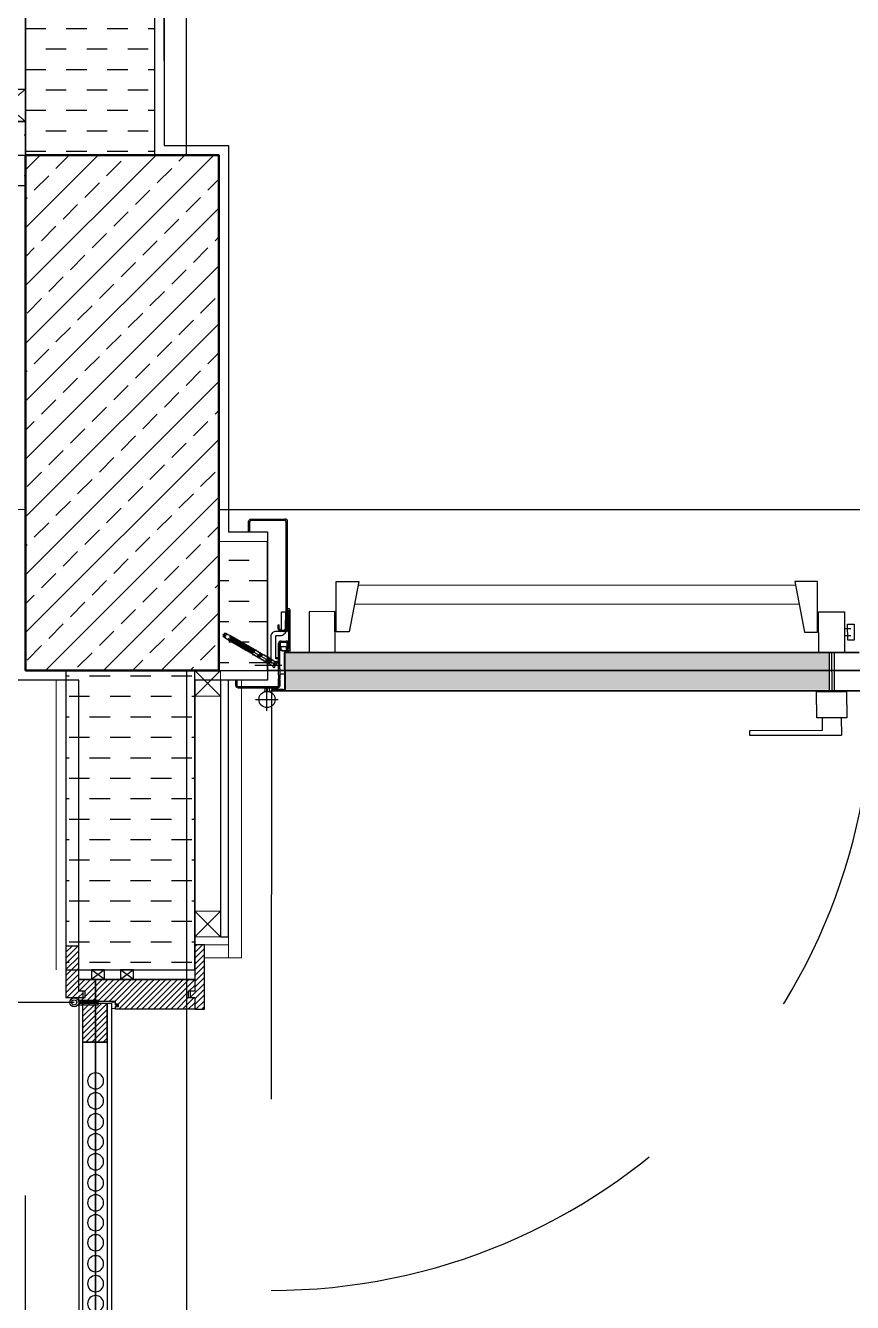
# Model space of a CAD drawing. Extents: x 820 to 5791, y 1495 to 5010.
# Drawn here: x 2729.6 to 2857.9, y 2808.4 to 3006.7 of the extents above; entities that cross this region are included whole.
import ezdxf

# ---------------------------------------------------------------- set-up
doc = ezdxf.new("R2010")
doc.units = 0
doc.header["$LTSCALE"] = 20
for name, pattern in [('4118-HT-02-300$0$HIDDEN2', [4.7625, 3.175, -1.5875]), ('CACHE', [0.375, 0.25, -0.125]), ('DASHED', [0.75, 0.5, -0.25]), ('HIDDEN', [0.375, 0.25, -0.125]), ('HIDDENX2', [0.75, 0.5, -0.25])]:
    doc.linetypes.add(name, pattern=pattern)
doc.layers.get('0').update_dxf_attribs({"linetype": 'CONTINUOUS', "lineweight": 15})
for name, color, linetype in [('0-HSL-HTC-DOOR', 251, 'CONTINUOUS'), ('0-LNS-PRL-DOOR', 12, 'HIDDENX2'), ('0_YKA_Hidden_Construction', 251, 'HIDDEN'), ('2_V_Wall', 43, 'CONTINUOUS'), ('2_V_Wall_Gasblock', 133, 'CONTINUOUS'), ('2_V_Wall_Gypsumboard_Fire', 232, 'CONTINUOUS'), ('3-OPN-XDR', 3, 'CONTINUOUS'), ('3-OPN-XDR-HARDWARE', 60, 'CONTINUOUS'), ('3_V_Insulation_Sound', 41, 'BATTING'), ('4_V0_Door', 21, 'CONTINUOUS'), ('6_V_Sanitary', 191, 'CONTINUOUS'), ('6_YKA_Furniture_Stainless', 95, 'CONTINUOUS'), ('Kiriş', 7, 'CONTINUOUS'), ('TARAMA', 8, 'CONTINUOUS')]:
    doc.layers.add(name, color=color, linetype=linetype)
for name, color, linetype, lineweight in [('0_YKA_Dim_int', 183, 'CONTINUOUS', 9), ('3_V_Profile_Metal', 141, 'CONTINUOUS', 15), ('_00_TT_PLASTER INTERIOR', 60, 'CONTINUOUS', 0), ('_00_TT_SHAFT SPACE', 20, 'CONTINUOUS', 0), ('_00_TT_WALL LOBBY CERAMIC TILE BIG SIZE', 40, 'CONTINUOUS', 0), ('KOLON', 7, 'CONTINUOUS', 50)]:
    doc.layers.add(name, color=color, linetype=linetype, lineweight=lineweight)
doc.layers.add('_00_TT_AREA', color=140, linetype='CONTINUOUS', plot=False)
doc.linetypes.add('BATTING', pattern='A,0.00254,-2.54,[134,ltypeshp.shx,S=2.54,R=0,X=-2.54,Y=0],-5.08,[134,ltypeshp.shx,S=2.54,R=180,X=2.54,Y=0],-2.54', length=10.16254)
pattern_1 = [(135, (-1904.3131, 3446.79513), (-0.449012806, -0.449012806), [])]
pattern_2 = [(135, (-1904.3135, 3433.39654), (-0.449012806, -0.449012806), [])]

# ---------------------------------------------------------------- blocks, each defined once
blk = doc.blocks.new('yangü')
at = {"layer": '4_V0_Door'}
h = blk.add_hatch(dxfattribs=at)
h.set_pattern_fill('HEX', color=256, scale=0.2, angle=180.1684)
h.set_pattern_definition([(180.16837036, (782818.4942, 85172.8891), (0.00323204, -1.0998475142), [0.635, -1.27]), (300.16837036, (782818.4942, 85172.8891), (0.9508798676, 0.5527227859), [0.635, -1.27]), (240.16837036, (782817.8592, 85172.8873), (0.9541119076, -0.5471247283), [0.635, -1.27])])
h.paths.add_polyline_path([(39328.39, 97175.98), (39243.96, 97175.99), (39243.95, 97170.19), (39328.4, 97170.18)])
h = blk.add_hatch(color=256, dxfattribs=at)
h.paths.add_polyline_path([(39328.1, 97168.89), (39327.95, 97168.92), (39327.95, 97168.82), (39328.1, 97168.79), (39328.1, 97168.72, 0.414214), (39328.2, 97168.62), (39329, 97168.63, 0.414214), (39329.1, 97168.73), (39329.1, 97168.79), (39329.25, 97168.82), (39329.25, 97168.92), (39329.1, 97168.89), (39329.1, 97169.28), (39329.25, 97169.31), (39329.25, 97169.41), (39329.1, 97169.38), (39329.1, 97169.75), (39329.25, 97169.79), (39329.25, 97169.89), (39329.1, 97169.86), (39329.1, 97169.88, 0.214438), (39327.6, 97169.95, 0.903143), (39327.61, 97169.89, -0.3182), (39328.1, 97169.66), (39328.1, 97169.38), (39327.95, 97169.41), (39327.95, 97169.31), (39328.1, 97169.27)])
h.paths.add_polyline_path([(39328.95, 97169.3), (39328.25, 97169.3, -0.414214), (39328.2, 97169.35), (39328.2, 97169.68, 0.110986), (39328.04, 97169.88, -0.669875), (39328.07, 97169.97, -0.138351), (39329, 97169.81), (39329, 97169.35, -0.414214)], flags=16)
h.paths.add_polyline_path([(39329, 97169.15), (39329, 97168.78, -0.414214), (39328.95, 97168.73), (39328.25, 97168.72, -0.414214), (39328.2, 97168.77), (39328.2, 97169.15, -0.414214), (39328.25, 97169.2), (39328.95, 97169.2, -0.414214)], flags=16)
at = {"layer": '0_YKA_Hidden_Construction', "linetype": '4118-HT-02-300$0$HIDDEN2', "elevation": 0}
blk.add_lwpolyline([(39330.49, 97176.05), (39330.57, 97269.26)], dxfattribs=at)
at = {"layer": '0_YKA_Hidden_Construction', "linetype": '4118-HT-02-300$0$HIDDEN2'}
blk.add_arc((39330.51, 97176, 0), 93.26, 89.9675, 179.8744, dxfattribs=at)
at = {"layer": '4_V0_Door'}
for p, q in [((39330.41, 97176.09, 0), (39237.23, 97176.1, 0)), ((39330.39, 97176.19, 0), (39237.25, 97176.2, 0)), ((39330.39, 97176.14, 0), (39237.25, 97176.15, 0)), ((39245.88, 97176.25, 0), (39241.23, 97176.25, 0)), ((39243.16, 97170.21, 0), (39243.15, 97176.25, 0)), ((39243.56, 97170.21, 0), (39243.55, 97176.25, 0)), ((39243.96, 97170.21, 0), (39243.95, 97176.25, 0)), ((39328.3, 97175.12, 0), (39328.4, 97175.12, 0)), ((39328.39, 97175.88, 0), (39328.39, 97175.98, 0)), ((39328.4, 97170.28, 0), (39328.39, 97175.88, 0)), ((39328.44, 97176, 0), (39328.45, 97170.28, 0)), ((39330.41, 97176.06, 0), (39328.49, 97176.05, 0)), ((39328.49, 97176, 0), (39330.41, 97176.01, 0)), ((39328.5, 97170.28, 0), (39328.49, 97176, 0)), ((39328.69, 97175.91, 0), (39328.69, 97176.01, 0)), ((39328.69, 97175.96, 0), (39330.39, 97175.96, 0)), ((39330.39, 97175.91, 0), (39328.69, 97175.91, 0)), ((39329.2, 97174.45, 0), (39329.19, 97175.39, 0)), ((39329.49, 97175.69, 0), (39333.89, 97175.7, 0)), ((39330.41, 97176.01, 0), (39330.41, 97176.09, 0)), ((39330.44, 97176.01, 0), (39330.44, 97176.09, 0)), ((39330.49, 97176.01, 0), (39330.49, 97176.09, 0)), ((39328.3, 97174.02, 0), (39328.4, 97174.02, 0)), ((39329.2, 97173.53, 0), (39328.5, 97173.53, 0)), ((39329.2, 97172.75, 0), (39329.2, 97174.31, 0)), ((39329.4, 97173.7, 0), (39329.4, 97174.31, 0)), ((39335.85, 97174.5, 0), (39336.05, 97174.5, 0)), ((39328.3, 97172.92, 0), (39328.4, 97172.92, 0)), ((39328.3, 97171.82, 0), (39328.4, 97171.82, 0)), ((39333.1, 97172.2, 0), (39328.9, 97172.19, 0)), ((39329.5, 97171.58, 0), (39330.12, 97172.66, 0)), ((39329.5, 97171.58, 0), (39329.88, 97171.64, 0)), ((39329.52, 97171.03, 0), (39329.72, 97171.03, 0)), ((39329.81, 97172.12, 0), (39333.16, 97170.19, 0)), ((39329.88, 97171.64, 0), (39330.26, 97172.29, 0)), ((39330.4, 97171.34, 0), (39329.88, 97171.64, 0)), ((39330.12, 97172.66, 0), (39330.26, 97172.29, 0)), ((39330.26, 97172.29, 0), (39330.94, 97171.9, 0)), ((39331.01, 97171.96, 0), (39330.37, 97171.25, 0)), ((39330.4, 97171.34, 0), (39330.37, 97171.25, 0)), ((39330.48, 97171.29, 0), (39330.37, 97171.25, 0)), ((39330.9, 97171.92, 0), (39330.4, 97171.34, 0)), ((39330.48, 97171.29, 0), (39330.47, 97171.29, 0)), ((39330.99, 97171.87, 0), (39330.48, 97171.29, 0)), ((39330.48, 97171.29, 0), (39330.62, 97171.21, 0)), ((39331.13, 97171.73, 0), (39330.59, 97171.12, 0)), ((39330.62, 97171.21, 0), (39330.59, 97171.12, 0)), ((39330.71, 97171.16, 0), (39330.59, 97171.12, 0)), ((39330.62, 97171.21, 0), (39331.12, 97171.79, 0)), ((39331.01, 97171.5, 0), (39330.71, 97171.16, 0)), ((39330.71, 97171.16, 0), (39330.79, 97171.12, 0)), ((39330.79, 97171.12, 0), (39330.84, 97171.09, 0)), ((39331.46, 97171.71, 0), (39330.81, 97170.99, 0)), ((39330.84, 97171.09, 0), (39330.81, 97170.99, 0)), ((39330.93, 97171.04, 0), (39330.81, 97170.99, 0)), ((39330.84, 97171.09, 0), (39331.34, 97171.66, 0)), ((39331.33, 97171.8, 0), (39330.85, 97170.96, 0)), ((39330.85, 97170.96, 0), (39330.99, 97171.01, 0)), ((39331.01, 97171.96, 0), (39330.9, 97171.92, 0)), ((39331.43, 97171.62, 0), (39330.93, 97171.04, 0)), ((39330.93, 97171.04, 0), (39331.06, 97170.96, 0)), ((39331.01, 97171.96, 0), (39330.99, 97171.87, 0)), ((39330.99, 97171.87, 0), (39331.12, 97171.79, 0)), ((39332.91, 97169.9, 0), (39330.99, 97171.01, 0)), ((39331.21, 97171.74, 0), (39331.01, 97171.5, 0)), ((39331.16, 97171.76, 0), (39331.1, 97171.71, 0)), ((39331.19, 97171.82, 0), (39331.12, 97171.79, 0)), ((39331.24, 97171.84, 0), (39331.16, 97171.76, 0)), ((39331.24, 97171.84, 0), (39331.19, 97171.82, 0)), ((39331.24, 97171.84, 0), (39331.21, 97171.74, 0)), ((39331.21, 97171.74, 0), (39331.34, 97171.66, 0)), ((39331.33, 97171.8, 0), (39331.36, 97171.65, 0)), ((39331.46, 97171.71, 0), (39331.34, 97171.66, 0)), ((39333.28, 97170.55, 0), (39331.36, 97171.65, 0)), ((39331.46, 97171.71, 0), (39331.43, 97171.62, 0)), ((39331.43, 97171.62, 0), (39331.57, 97171.54, 0)), ((39331.65, 97171.49, 0), (39331.63, 97171.47, 0)), ((39331.66, 97171.52, 0), (39331.65, 97171.49, 0)), ((39331.65, 97171.49, 0), (39331.79, 97171.41, 0)), ((39331.79, 97170.55, 0), (39332.38, 97171.06, 0)), ((39331.87, 97171.36, 0), (39332.01, 97171.28, 0)), ((39331.88, 97170.49, 0), (39332.47, 97171.01, 0)), ((39331.95, 97170.45, 0), (39332.54, 97170.97, 0)), ((39332.1, 97171.23, 0), (39332.23, 97171.15, 0)), ((39332.1, 97171.23, 0), (39332.23, 97171.15, 0)), ((39332.1, 97171.23, 0), (39332.23, 97171.15, 0)), ((39332.32, 97171.1, 0), (39332.45, 97171.03, 0)), ((39332.32, 97171.1, 0), (39332.45, 97171.03, 0)), ((39332.32, 97171.1, 0), (39332.45, 97171.03, 0)), ((39332.54, 97170.98, 0), (39332.67, 97170.9, 0)), ((39332.54, 97170.98, 0), (39332.67, 97170.9, 0)), ((39332.54, 97170.98, 0), (39332.67, 97170.9, 0)), ((39332.54, 97170.98, 0), (39332.67, 97170.9, 0)), ((39239.26, 97170.3, 0), (39328.4, 97170.28, 0)), ((39328.4, 97170.23, 0), (39239.26, 97170.25, 0)), ((39239.27, 97170.2, 0), (39328.39, 97170.18, 0)), ((39327.6, 97169.72, 0), (39327.61, 97163.62, 0)), ((39327.8, 97168.82, 0), (39327.8, 97169.72, 0)), ((39328, 97168.82, 0), (39328, 97169.72, 0)), ((39328.31, 97170.72, 0), (39328.4, 97170.72, 0)), ((39328.39, 97170.18, 0), (39328.4, 97170.18, 0)), ((39329.2, 97170.33, 0), (39329.2, 97168.89, 0)), ((39331.15, 97170.91, 0), (39331.27, 97170.84, 0)), ((39331.27, 97170.84, 0), (39331.28, 97170.83, 0)), ((39331.37, 97170.78, 0), (39331.51, 97170.7, 0)), ((39331.59, 97170.65, 0), (39331.58, 97170.65, 0)), ((39331.59, 97170.65, 0), (39331.73, 97170.58, 0)), ((39331.73, 97170.58, 0), (39331.59, 97170.65, 0)), ((39331.59, 97170.65, 0), (39331.73, 97170.58, 0)), ((39331.59, 97170.65, 0), (39331.71, 97170.58, 0)), ((39331.71, 97170.58, 0), (39331.73, 97170.58, 0)), ((39331.82, 97170.53, 0), (39331.95, 97170.45, 0)), ((39332.04, 97170.4, 0), (39332.63, 97170.91, 0)), ((39332.17, 97170.32, 0), (39332.04, 97170.4, 0)), ((39332.04, 97170.4, 0), (39332.17, 97170.32, 0)), ((39332.04, 97170.4, 0), (39332.17, 97170.32, 0)), ((39332.11, 97170.36, 0), (39332.7, 97170.88, 0)), ((39332.21, 97170.31, 0), (39332.79, 97170.82, 0)), ((39332.26, 97170.27, 0), (39332.24, 97170.26, 0)), ((39332.39, 97170.19, 0), (39332.26, 97170.27, 0)), ((39332.26, 97170.27, 0), (39332.39, 97170.19, 0)), ((39332.26, 97170.27, 0), (39332.39, 97170.19, 0)), ((39332.26, 97170.27, 0), (39332.39, 97170.19, 0)), ((39332.26, 97170.27, 0), (39332.39, 97170.19, 0)), ((39332.62, 97170.06, 0), (39332.48, 97170.14, 0)), ((39332.48, 97170.14, 0), (39332.62, 97170.06, 0)), ((39332.48, 97170.14, 0), (39332.56, 97170.1, 0)), ((39332.48, 97170.14, 0), (39332.62, 97170.06, 0)), ((39332.62, 97170.06, 0), (39332.48, 97170.14, 0)), ((39332.56, 97170.1, 0), (39332.62, 97170.06, 0)), ((39332.84, 97169.94, 0), (39332.7, 97170.01, 0)), ((39332.7, 97170.01, 0), (39332.84, 97169.94, 0)), ((39332.7, 97170.01, 0), (39332.84, 97169.94, 0)), ((39332.7, 97170.01, 0), (39332.84, 97169.94, 0)), ((39332.84, 97169.94, 0), (39332.7, 97170.01, 0)), ((39332.7, 97170.01, 0), (39332.84, 97169.94, 0)), ((39332.76, 97170.85, 0), (39332.9, 97170.77, 0)), ((39332.76, 97170.85, 0), (39332.9, 97170.77, 0)), ((39332.76, 97170.85, 0), (39332.9, 97170.77, 0)), ((39332.76, 97170.85, 0), (39332.9, 97170.77, 0)), ((39332.76, 97170.85, 0), (39332.9, 97170.77, 0)), ((39332.86, 97169.82, 0), (39332.91, 97169.9, 0)), ((39333, 97169.82, 0), (39332.86, 97169.82, 0)), ((39333.06, 97169.81, 0), (39332.92, 97169.89, 0)), ((39332.92, 97169.89, 0), (39333.06, 97169.81, 0)), ((39332.92, 97169.89, 0), (39333.05, 97169.82, 0)), ((39332.92, 97169.89, 0), (39333.06, 97169.81, 0)), ((39333.06, 97169.81, 0), (39332.92, 97169.89, 0)), ((39332.92, 97169.89, 0), (39333.01, 97169.84, 0)), ((39332.98, 97170.72, 0), (39333.12, 97170.64, 0)), ((39332.98, 97170.72, 0), (39333.12, 97170.64, 0)), ((39332.98, 97170.72, 0), (39333.12, 97170.64, 0)), ((39332.98, 97170.72, 0), (39333.12, 97170.64, 0)), ((39332.98, 97170.72, 0), (39333.12, 97170.64, 0)), ((39333.01, 97169.84, 0), (39333.06, 97169.81, 0)), ((39333.1, 97169.88, 0), (39333.15, 97169.97, 0)), ((39333.11, 97169.75, 0), (39336.89, 97167.57, 0)), ((39333.19, 97169.74, 0), (39333.15, 97169.76, 0)), ((39333.15, 97169.76, 0), (39333.28, 97169.68, 0)), ((39333.15, 97169.76, 0), (39333.28, 97169.68, 0)), ((39333.15, 97169.76, 0), (39333.28, 97169.68, 0)), ((39333.28, 97169.68, 0), (39333.15, 97169.76, 0)), ((39333.15, 97169.76, 0), (39333.28, 97169.68, 0)), ((39333.2, 97170.59, 0), (39333.34, 97170.52, 0)), ((39333.2, 97170.59, 0), (39333.34, 97170.52, 0)), ((39333.2, 97170.59, 0), (39333.34, 97170.52, 0)), ((39333.2, 97170.59, 0), (39333.34, 97170.52, 0)), ((39333.2, 97170.59, 0), (39333.34, 97170.52, 0)), ((39333.2, 97170.59, 0), (39333.34, 97170.52, 0)), ((39333.32, 97170.63, 0), (39333.28, 97170.55, 0)), ((39333.4, 97170.51, 0), (39333.32, 97170.63, 0)), ((39333.39, 97170.38, 0), (39333.34, 97170.29, 0)), ((39333.37, 97169.63, 0), (39333.5, 97169.55, 0)), ((39333.37, 97169.63, 0), (39333.5, 97169.55, 0)), ((39333.37, 97169.63, 0), (39333.5, 97169.55, 0)), ((39333.5, 97169.55, 0), (39333.37, 97169.63, 0)), ((39333.37, 97169.63, 0), (39333.49, 97169.56, 0)), ((39333.43, 97170.47, 0), (39333.56, 97170.39, 0)), ((39333.43, 97170.47, 0), (39333.56, 97170.39, 0)), ((39333.43, 97170.47, 0), (39333.56, 97170.39, 0)), ((39333.43, 97170.47, 0), (39333.56, 97170.39, 0)), ((39333.43, 97170.47, 0), (39333.56, 97170.39, 0)), ((39333.43, 97170.47, 0), (39333.56, 97170.39, 0)), ((39333.49, 97170.44, 0), (39337.28, 97168.26, 0)), ((39333.49, 97169.56, 0), (39333.5, 97169.55, 0)), ((39333.59, 97169.5, 0), (39333.73, 97169.43, 0)), ((39333.59, 97169.5, 0), (39333.73, 97169.43, 0)), ((39333.59, 97169.5, 0), (39333.73, 97169.43, 0)), ((39333.63, 97169.48, 0), (39333.59, 97169.5, 0)), ((39333.59, 97169.5, 0), (39333.73, 97169.43, 0)), ((39333.65, 97170.34, 0), (39333.78, 97170.26, 0)), ((39333.65, 97170.34, 0), (39333.78, 97170.26, 0)), ((39333.65, 97170.34, 0), (39333.78, 97170.26, 0)), ((39333.65, 97170.34, 0), (39333.78, 97170.26, 0)), ((39333.65, 97170.34, 0), (39333.78, 97170.26, 0)), ((39333.81, 97169.38, 0), (39333.95, 97169.3, 0)), ((39333.95, 97169.3, 0), (39333.81, 97169.38, 0)), ((39333.81, 97169.38, 0), (39333.95, 97169.3, 0)), ((39333.81, 97169.38, 0), (39333.95, 97169.3, 0)), ((39333.87, 97170.21, 0), (39334.01, 97170.13, 0)), ((39333.87, 97170.21, 0), (39334.01, 97170.13, 0)), ((39333.87, 97170.21, 0), (39334.01, 97170.13, 0)), ((39333.87, 97170.21, 0), (39334.01, 97170.13, 0)), ((39333.87, 97170.21, 0), (39334.01, 97170.13, 0)), ((39334.03, 97169.25, 0), (39334.17, 97169.17, 0)), ((39334.03, 97169.25, 0), (39334.17, 97169.17, 0)), ((39334.09, 97170.08, 0), (39334.23, 97170, 0)), ((39334.09, 97170.08, 0), (39334.23, 97170, 0)), ((39334.09, 97170.08, 0), (39334.23, 97170, 0)), ((39334.09, 97170.08, 0), (39334.23, 97170, 0)), ((39334.26, 97169.12, 0), (39336.26, 97167.97, 0)), ((39335.93, 97168.16, 0), (39334.26, 97169.12, 0)), ((39334.31, 97169.96, 0), (39334.45, 97169.88, 0)), ((39334.31, 97169.96, 0), (39334.45, 97169.88, 0)), ((39334.31, 97169.96, 0), (39334.45, 97169.88, 0)), ((39334.5, 97169.33, 0), (39334.61, 97169.32, 0)), ((39334.54, 97169.83, 0), (39336.63, 97168.62, 0)), ((39334.54, 97169.83, 0), (39334.67, 97169.75, 0)), ((39334.55, 97169.4, 0), (39334.62, 97169.39, 0)), ((39241.56, 97167.56, 0), (39240.56, 97167.56, 0)), ((39241.56, 97166.56, 0), (39241.56, 97167.56, 0)), ((39327.8, 97168.82, 0), (39327.81, 97163.62, 0)), ((39329, 97168.63, 0), (39328.2, 97168.62, 0)), ((39329, 97168.43, 0), (39328.2, 97168.42, 0)), ((39328.29, 97168.63, 0), (39328.92, 97168.63, 0)), ((39335.65, 97168.68, 0), (39335.75, 97168.68, 0)), ((39335.69, 97168.76, 0), (39335.77, 97168.75, 0)), ((39336.38, 97168.76, 0), (39336.01, 97168.11, 0)), ((39336.57, 97168.22, 0), (39336.26, 97167.97, 0)), ((39336.63, 97168.62, 0), (39336.57, 97168.22, 0)), ((39336.79, 97168.04, 0), (39336.9, 97168.03, 0)), ((39336.84, 97168.12, 0), (39336.91, 97168.1, 0)), ((39336.89, 97167.57, 0), (39337.14, 97167.51, 0)), ((39337.14, 97167.51, 0), (39337.58, 97167.26, 0)), ((39337.28, 97168.26, 0), (39337.47, 97168.07, 0)), ((39337.47, 97168.07, 0), (39337.9, 97167.82, 0)), ((39337.55, 97167.59, 0), (39337.51, 97167.51, 0)), ((39337.75, 97167.37, 0), (39337.51, 97167.51, 0)), ((39337.55, 97167.59, 0), (39337.84, 97167.42, 0)), ((39337.58, 97167.26, 0), (39337.75, 97167.23, 0)), ((39337.65, 97167.76, 0), (39337.6, 97167.68, 0)), ((39337.6, 97167.68, 0), (39337.9, 97167.51, 0)), ((39337.9, 97167.62, 0), (39337.65, 97167.76, 0)), ((39337.75, 97167.37, 0), (39337.81, 97167.32, 0)), ((39337.75, 97167.23, 0), (39337.81, 97167.32, 0)), ((39337.84, 97167.42, 0), (39337.9, 97167.51, 0)), ((39338.04, 97167.36, 0), (39337.84, 97167.42, 0)), ((39338.02, 97167.69, 0), (39337.9, 97167.82, 0)), ((39337.9, 97167.62, 0), (39337.96, 97167.59, 0)), ((39337.9, 97167.51, 0), (39338.04, 97167.36, 0)), ((39338.02, 97167.69, 0), (39337.96, 97167.59, 0)), ((39240.56, 97166.56, 0), (39241.56, 97166.56, 0)), ((39328.24, 97166.94, 0), (39328.04, 97166.94, 0)), ((39328.24, 97165.74, 0), (39328.24, 97166.94, 0)), ((39328.24, 97149.85, 0), (39328.24, 97165.74, 0)), ((39328.39, 97165.24, 0), (39328.24, 97165.24, 0)), ((39328.64, 97166.94, 0), (39329.04, 97166.94, 0)), ((39329.29, 97166.54, 0), (39329.29, 97165.94, 0)), ((39329.44, 97165.94, 0), (39329.29, 97165.94, 0)), ((39329.44, 97166.54, 0), (39329.44, 97165.94, 0)), ((39327.81, 97164.42, 0), (39328.01, 97164.42, 0)), ((39328.01, 97164.42, 0), (39328.01, 97163.62, 0)), ((39328.94, 97163.89, 0), (39328.24, 97163.89, 0)), ((39333.84, 97151.5, 0), (39333.84, 97149.89, 0)), ((39333.84, 97151.5, 0), (39334.04, 97151.5, 0)), ((39333.64, 97149.69, 0), (39328.44, 97149.65, 0))]:
    blk.add_line(p, q, dxfattribs=at)
at = {"layer": '4_V0_Door', "elevation": 0}
for points in [[(39336.05, 97174.5), (39336.05, 97175.3, 0.414214), (39335.65, 97175.7), (39329.49, 97175.69, 0.414214), (39329.19, 97175.39), (39329.2, 97174.31)], [(39335.85, 97174.5), (39335.85, 97175.3, 0.414214), (39335.65, 97175.5), (39329.49, 97175.49, 0.414214), (39329.39, 97175.39), (39329.4, 97174.31)], [(39329.4, 97171.19), (39329.83, 97171.19), (39329.83, 97167.69, -0.414214), (39329.73, 97167.59), (39329.13, 97167.59, 0.414214), (39328.24, 97166.69), (39328.24, 97163.89)], [(39329.4, 97171.89), (39330.53, 97171.89), (39330.53, 97167.69, -0.414214), (39329.74, 97166.89), (39329.22, 97166.89)], [(39334.04, 97151.5), (39334.04, 97149.89, -0.414214), (39333.64, 97149.49), (39328.44, 97149.45, -0.414214), (39328.04, 97149.85), (39328.04, 97166.94)], [(39328.39, 97165.24), (39328.39, 97166.54, -0.414214), (39328.64, 97166.79), (39329.04, 97166.79)], [(39328.96, 97166.79, 0.124941), (39328.94, 97166.69), (39328.94, 97163.89)]]:
    blk.add_lwpolyline(points, format="xyb", dxfattribs=at)
for points in [[(39329.4, 97173.7), (39329.4, 97168.83)], [(39331.1, 97153.02), (39331.11, 97173.01)], [(39329.2, 97172.75), (39329.2, 97168.81)], [(39240.07, 97165.81), (39240.06, 97168.31), (39241.06, 97168.31), (39241.07, 97165.81), (39240.07, 97165.81)]]:
    blk.add_lwpolyline(points, dxfattribs=at)
for points in [[(39327.95, 97169.41), (39328.1, 97169.38), (39328.1, 97169.66, 0.3182), (39327.61, 97169.89, -0.903143), (39327.6, 97169.95, -0.214438), (39329.1, 97169.88), (39329.1, 97169.86), (39329.25, 97169.89), (39329.25, 97169.79), (39329.1, 97169.75), (39329.1, 97169.38), (39329.25, 97169.41), (39329.25, 97169.31), (39329.1, 97169.28), (39329.1, 97168.89), (39329.25, 97168.92), (39329.25, 97168.82), (39329.1, 97168.79), (39329.1, 97168.73, -0.414214), (39329, 97168.63), (39328.2, 97168.62, -0.414214), (39328.1, 97168.72), (39328.1, 97168.79), (39327.95, 97168.82), (39327.95, 97168.92), (39328.1, 97168.89), (39328.1, 97169.27), (39327.95, 97169.31)], [(39328.07, 97169.97, -0.138351), (39329, 97169.81), (39329, 97169.35, -0.414214), (39328.95, 97169.3), (39328.25, 97169.3, -0.414214), (39328.2, 97169.35), (39328.2, 97169.68, 0.110986), (39328.04, 97169.88, -0.669875)]]:
    blk.add_lwpolyline(points, format="xyb", close=True, dxfattribs=at)
at = {"layer": '4_V0_Door'}
blk.add_circle((39333.28, 97170.09, 0), 0.0973, dxfattribs=at)
for centre, radius, start, end in [((39328.49, 97175.98, 0), 0.1, 90.0775, 180.0775), ((39328.49, 97176, 0), 0.05, 90.0775, 180.0775), ((39329.49, 97175.39, 0), 0.3, 90.0775, 180.0775), ((39329.49, 97175.39, 0), 0.3, 90.0775, 180.0775), ((39330.39, 97176.09, 0), 0.1, 0.0775, 90.0775), ((39330.39, 97176.09, 0), 0.05, 0.0775, 90.0775), ((39330.39, 97176.01, 0), 0.1, 270.0775, 0.0775), ((39330.39, 97176.01, 0), 0.05, 270.0775, 0.0775), ((39327.8, 97169.72, 0), 0.2, 90.0775, 180.0775), ((39327.8, 97169.72, 0), 0.2, 0.0775, 90.0775), ((39328.4, 97170.28, 0), 0.1, 270.0775, 0.0775), ((39328.4, 97170.28, 0), 0.05, 270.0775, 0.0775), ((39333.03, 97169.75, 0), 0.0745, 357.9132, 118.4725), ((39333.14, 97169.5, 0), 0.38, 30.6387, 95.9597), ((39333.19, 97169.59, 0), 0.38, 30.6387, 95.9597), ((39333.68, 97170.45, 0), 0.38, 204.1952, 269.5163), ((39333.44, 97170.04, 0), 0.0921, 209.8349, 314.0897), ((39333.73, 97170.54, 0), 0.38, 204.1952, 269.5163), ((39333.47, 97170.51, 0), 0.0745, 181.6824, 288.8658), ((39333.42, 97170, 0), 0.0921, 346.0652, 90.32), ((39333.53, 97169.7, 0), 0.0656, 182.4539, 296.3285), ((39333.58, 97169.79, 0), 0.0656, 182.4539, 296.3285), ((39333.56, 97169.26, 0), 0.38, 30.6387, 89.9178), ((39333.66, 97169.87, 0), 0.0525, 27.0066, 273.1483), ((39333.61, 97169.35, 0), 0.38, 30.6387, 89.9178), ((39333.66, 97169.43, 0), 0.38, 30.6387, 89.9178), ((39333.71, 97170.01, 0), 0.0656, 3.8264, 117.701), ((39333.7, 97169.51, 0), 0.38, 30.6387, 89.9178), ((39333.76, 97170.1, 0), 0.0656, 3.8264, 117.701), ((39334.1, 97170.21, 0), 0.38, 210.2371, 269.5163), ((39334.16, 97170.3, 0), 0.38, 210.2371, 269.5163), ((39333.95, 97169.45, 0), 0.0656, 182.4539, 296.3285), ((39334, 97169.54, 0), 0.0656, 182.4539, 296.3285), ((39333.98, 97169.01, 0), 0.38, 30.6387, 89.9178), ((39334.05, 97169.63, 0), 0.0656, 182.4539, 296.3285), ((39334.1, 97169.71, 0), 0.0656, 182.4539, 296.3285), ((39334.03, 97169.1, 0), 0.38, 30.6387, 89.9178), ((39334.08, 97169.19, 0), 0.38, 30.6387, 89.9178), ((39334.13, 97169.77, 0), 0.0656, 3.8264, 117.701), ((39334.13, 97169.27, 0), 0.38, 30.6387, 89.9178), ((39334.18, 97169.86, 0), 0.0656, 3.8264, 117.701), ((39334.53, 97169.96, 0), 0.38, 210.2371, 269.5163), ((39334.58, 97170.05, 0), 0.38, 210.2371, 269.5163), ((39334.37, 97169.21, 0), 0.0656, 182.4539, 296.3285), ((39334.42, 97169.3, 0), 0.0656, 182.4539, 296.3285), ((39334.4, 97168.77, 0), 0.38, 30.6387, 89.9178), ((39334.47, 97169.39, 0), 0.0656, 182.4539, 296.3285), ((39334.52, 97169.46, 0), 0.0656, 182.4539, 296.3285), ((39334.45, 97168.86, 0), 0.38, 30.6387, 89.9178), ((39334.55, 97169.52, 0), 0.0656, 3.8264, 117.701), ((39334.6, 97169.61, 0), 0.0656, 3.8264, 117.701), ((39334.63, 97169.35, 0), 0.0394, 231.5898, 104.9866), ((39334.95, 97169.72, 0), 0.38, 210.2371, 269.5163), ((39335, 97169.81, 0), 0.38, 210.2371, 269.5163), ((39334.79, 97168.97, 0), 0.0656, 182.4539, 296.3285), ((39334.8, 97169.22, 0), 0.0525, 27.0066, 273.1483), ((39334.85, 97169.06, 0), 0.0656, 182.4539, 296.3285), ((39334.8, 97168.79, 0), 0.38, 30.6387, 89.9178), ((39334.85, 97168.86, 0), 0.38, 30.6387, 89.9178), ((39334.87, 97168.62, 0), 0.38, 30.6387, 89.9178), ((39334.97, 97169.28, 0), 0.0656, 3.8264, 117.701), ((39335.03, 97169.37, 0), 0.0656, 3.8264, 117.701), ((39335.36, 97169.48, 0), 0.38, 210.2371, 269.5163), ((39335.42, 97169.57, 0), 0.38, 210.2371, 269.5163), ((39335.2, 97168.99, 0), 0.0656, 182.4539, 296.3285), ((39335.24, 97169.06, 0), 0.0656, 182.4539, 296.3285), ((39335.27, 97168.62, 0), 0.38, 30.6387, 89.9178), ((39335.39, 97169.04, 0), 0.0656, 3.8264, 117.701), ((39335.44, 97169.13, 0), 0.0656, 3.8264, 117.701), ((39335.78, 97169.24, 0), 0.38, 210.2371, 269.5163), ((39335.84, 97169.33, 0), 0.38, 210.2371, 269.5163), ((39328.2, 97168.82, 0), 0.4, 180.0775, 270.0775), ((39328.2, 97168.82, 0), 0.2, 180.0775, 270.0775), ((39329, 97168.83, 0), 0.2, 270.0775, 0.0775), ((39329, 97168.83, 0), 0.4, 270.0775, 0.0775), ((39334.82, 97168.53, 0), 0.38, 30.6387, 89.9178), ((39335.21, 97168.73, 0), 0.0656, 182.4539, 296.3285), ((39335.26, 97168.82, 0), 0.0656, 182.4539, 296.3285), ((39335.23, 97168.55, 0), 0.38, 30.6387, 89.9178), ((39335.24, 97168.29, 0), 0.38, 30.6387, 89.9178), ((39335.29, 97168.38, 0), 0.38, 30.6387, 89.9178), ((39335.62, 97168.74, 0), 0.0656, 182.4539, 296.3285), ((39335.63, 97168.49, 0), 0.0656, 182.4539, 296.3285), ((39335.66, 97168.82, 0), 0.0656, 182.4539, 296.3285), ((39335.68, 97168.58, 0), 0.0656, 182.4539, 296.3285), ((39335.66, 97168.05, 0), 0.38, 30.6387, 89.9178), ((39335.71, 97168.14, 0), 0.38, 30.6387, 89.9178), ((39335.78, 97168.71, 0), 0.0394, 231.5898, 104.9866), ((39335.81, 97168.8, 0), 0.0656, 3.8264, 117.701), ((39335.86, 97168.89, 0), 0.0656, 3.8264, 117.701), ((39336.21, 97169, 0), 0.38, 210.2371, 269.5163), ((39335.95, 97168.58, 0), 0.0525, 27.0066, 273.1483), ((39336.26, 97169.09, 0), 0.38, 210.2371, 269.5163), ((39335.95, 97168.14, 0), 0.38, 30.6387, 89.9178), ((39335.99, 97168.22, 0), 0.38, 30.6387, 89.9178), ((39336.05, 97168.24, 0), 0.0656, 182.4539, 296.3285), ((39335.96, 97168.57, 0), 0.464, 275.9763, 24.1787), ((39336.1, 97168.33, 0), 0.0656, 182.4539, 296.3285), ((39336.08, 97167.8, 0), 0.38, 30.6387, 89.9178), ((39336.13, 97167.89, 0), 0.38, 30.6387, 89.9178), ((39336.23, 97168.56, 0), 0.0656, 3.8264, 117.701), ((39336.28, 97168.65, 0), 0.0656, 3.8264, 117.701), ((39336.34, 97168.34, 0), 0.0656, 182.4539, 296.3285), ((39336.63, 97168.75, 0), 0.38, 210.2371, 269.5163), ((39336.39, 97168.42, 0), 0.0656, 182.4539, 296.3285), ((39336.68, 97168.84, 0), 0.38, 210.2371, 269.5163), ((39336.37, 97167.9, 0), 0.38, 30.6387, 89.9178), ((39336.47, 97168, 0), 0.0656, 182.4539, 296.3285), ((39336.42, 97167.98, 0), 0.38, 30.6387, 89.9178), ((39336.53, 97168.09, 0), 0.0656, 182.4539, 296.3285), ((39336.5, 97167.56, 0), 0.38, 30.6387, 89.9178), ((39336.55, 97167.65, 0), 0.38, 30.6387, 89.9178), ((39336.65, 97168.32, 0), 0.0656, 3.8264, 117.701), ((39336.71, 97168.4, 0), 0.0656, 3.8264, 117.701), ((39336.76, 97168.1, 0), 0.0656, 182.4539, 296.3285), ((39337.05, 97168.51, 0), 0.38, 210.2371, 269.5163), ((39336.81, 97168.17, 0), 0.0656, 182.4539, 296.3285), ((39337.1, 97168.6, 0), 0.38, 210.2371, 269.5163), ((39336.9, 97167.76, 0), 0.0656, 182.4539, 296.3285), ((39336.95, 97167.85, 0), 0.0656, 182.4539, 296.3285), ((39336.92, 97168.06, 0), 0.0394, 231.5898, 104.9866), ((39336.92, 97167.76, 0), 0.0614, 272.636, 27.5189), ((39337.08, 97168.07, 0), 0.0656, 3.8264, 117.701), ((39337.13, 97168.16, 0), 0.0656, 3.8264, 117.701), ((39337.14, 97168.14, 0), 0.0635, 275.5018, 24.6531), ((39328.64, 97166.54, 0), 0.4, 90.0775, 180.0775), ((39329.04, 97166.54, 0), 0.4, 0.0775, 90.0775), ((39329.04, 97166.54, 0), 0.25, 0.0775, 90.0775), ((39327.81, 97163.62, 0), 0.2, 180.0775, 0.0775), ((39328.44, 97149.85, 0), 0.2, 180.0775, 270.0775), ((39333.64, 97149.89, 0), 0.2, 270.0775, 0.0775)]:
    blk.add_arc(centre, radius, start, end, dxfattribs=at)
at = {"layer": '6_YKA_Furniture_Stainless'}
for p, q in [((39256.32, 97183.07, 0), (39242.04, 97183.05, 0)), ((39242.05, 97180.35, 0), (39242.04, 97183.05, 0)), ((39256.32, 97182.37, 0), (39256.32, 97183.07, 0)), ((39245.04, 97182.35, 0), (39256.32, 97182.37, 0)), ((39245.05, 97180.35, 0), (39245.04, 97182.35, 0)), ((39241.23, 97176.25, 0), (39241.22, 97180.35, 0)), ((39241.22, 97180.35, 0), (39245.87, 97180.35, 0)), ((39245.87, 97180.35, 0), (39245.88, 97176.25, 0)), ((39331.19, 97179.28, 0), (39331.19, 97175.75, 0)), ((39332.96, 97177.52, 0), (39329.43, 97177.51, 0)), ((39330.77, 97176.2, 0), (39330.35, 97176.57, 0)), ((39331.24, 97175.69, 0), (39331.24, 97176.25, 0)), ((39331.54, 97175.69, 0), (39331.54, 97176.16, 0)), ((39245.76, 97167.06, 0), (39245.77, 97159.21, 0)), ((39249.27, 97159.21, 0), (39247.76, 97167.07, 0)), ((39316.94, 97159.17, 0), (39318.43, 97167.02, 0)), ((39320.43, 97167.02, 0), (39320.44, 97159.17, 0)), ((39248.59, 97162.77, 0), (39317.62, 97162.72, 0)), ((39245.77, 97159.21, 0), (39249.27, 97159.21, 0)), ((39317.05, 97159.72, 0), (39249.17, 97159.77, 0)), ((39320.44, 97159.17, 0), (39316.94, 97159.17, 0))]:
    blk.add_line(p, q, dxfattribs=at)
at = {"layer": '6_YKA_Furniture_Stainless', "elevation": 0}
for points in [[(39241.56, 97170.21), (39245.56, 97170.21), (39245.57, 97163.91), (39241.57, 97163.91), (39241.56, 97170.21)], [(39324.63, 97170.18), (39320.63, 97170.17), (39320.64, 97163.87), (39324.64, 97163.88), (39324.63, 97170.18)], [(39247.76, 97167.07), (39245.76, 97167.06)], [(39318.43, 97167.02), (39320.43, 97167.02)]]:
    blk.add_lwpolyline(points, dxfattribs=at)
at = {"layer": '6_YKA_Furniture_Stainless'}
blk.add_circle((39331.19, 97177.51, 0), 1.26, dxfattribs=at)
for centre, radius, start, end in [((39330.57, 97175.97, 0), 0.3, 291.1193, 48.4779), ((39330.57, 97175.97, 0), 0.6, 332.2599, 27.7109), ((39331.74, 97176.16, 0), 0.2, 112.1278, 180.0775)]:
    blk.add_arc(centre, radius, start, end, dxfattribs=at)
blk = doc.blocks.new('926.20.803_p')
at = {"layer": '3-OPN-XDR-HARDWARE'}
for points in [[(-0.35, -0.61), (-0.35, -3.71), (-0.05, -3.71), (-0.05, -0.7)], [(0.35, -0.61), (0.35, -3.71), (0.05, -3.71), (0.05, -0.7)]]:
    blk.add_lwpolyline(points, dxfattribs=at)
for radius in [0.7, 0.4]:
    blk.add_circle((0, 0), radius, dxfattribs=at)
blk = doc.blocks.new('kulp')
at = {"layer": '3-OPN-XDR-HARDWARE'}
for p, q in [((-10.8, 6.2), (-10.8, 7.2)), ((0.75, 1), (-0.75, 1))]:
    blk.add_line(p, q, dxfattribs=at)
for points in [[(-0.5, 5.2), (-0.5, 5.2), (-0.5, 2, -0.414214), (-1.5, 1), (-1.5, 1), (0.5, 1), (0.5, 5.2, 0.414214), (-1.5, 7.2), (-10.8, 7.2)], [(-0.5, 5.2), (-0.5, 5.2), (-0.5, 5.2, 0.414214), (-1.5, 6.2), (-10.8, 6.2)]]:
    blk.add_lwpolyline(points, format="xyb", dxfattribs=at)
blk.add_lwpolyline([(3, 1), (-3, 1), (-3, 0), (3, 0)], close=True, dxfattribs=at)
blk = doc.blocks.new('KAPI-18')
at = {"layer": '0-HSL-HTC-DOOR'}
h = blk.add_hatch(dxfattribs=at)
h.set_pattern_fill('ANSI31', color=256, scale=0.2, angle=90, style=0)
h.set_pattern_definition(pattern_2)
h.paths.add_polyline_path([(-1362.8, 9605.06), (-1362.8, 9604.06), (-1365.5, 9604.06), (-1365.49, 9612.06), (-1363.49, 9612.06), (-1363.5, 9605.06)])
h = blk.add_hatch(dxfattribs=at)
h.set_pattern_fill('ANSI31', color=256, scale=0.2, angle=90, style=0)
h.set_pattern_definition([(135, (-1910.3095, 3433.39654), (-0.449012806, -0.449012806), [])])
h.paths.add_polyline_path([(-1345.49, 9604.06), (-1345.49, 9602.26), (-1343.49, 9602.26), (-1343.49, 9612.26), (-1345.49, 9612.26), (-1345.49, 9605.06), (-1346.19, 9605.06), (-1346.19, 9604.06)])
h = blk.add_hatch(dxfattribs=at)
h.set_pattern_fill('ANSI31', color=256, scale=0.2, angle=90, style=0)
h.set_pattern_definition(pattern_2)
h.paths.add_polyline_path([(-1363.5, 9606.86), (-1345.49, 9606.86), (-1345.49, 9605.06), (-1346.49, 9605.06), (-1346.49, 9604.06), (-1345.49, 9604.06), (-1345.49, 9602.26), (-1357.8, 9602.26), (-1357.8, 9602.66), (-1357.3, 9602.66), (-1357.3, 9603.06), (-1357.8, 9603.06), (-1357.8, 9603.46), (-1363.5, 9603.46), (-1363.5, 9604.06), (-1362.5, 9604.06), (-1362.5, 9605.06), (-1363.5, 9605.06)])
h = blk.add_hatch(dxfattribs=at)
h.set_pattern_fill('ANSI31', color=256, scale=0.2, angle=90, style=0)
h.set_pattern_definition(pattern_2)
h.paths.add_polyline_path([(-1362.9, 9603.16), (-1362.9, 9597.16), (-1359.1, 9597.16), (-1359.1, 9603.16), (-1362.65, 9603.16)])
h = blk.add_hatch(dxfattribs=at)
h.set_pattern_fill('ANSI31', color=256, scale=0.2, angle=90, style=0)
h.set_pattern_definition(pattern_1)
h.paths.add_polyline_path([(-1359.1, 9528.56), (-1362.9, 9528.56), (-1362.9, 9534.56), (-1359.1, 9534.56)])
h = blk.add_hatch(dxfattribs=at)
h.set_pattern_fill('ANSI31', color=256, scale=0.2, angle=90, style=0)
h.set_pattern_definition(pattern_1)
h.paths.add_polyline_path([(-1363.5, 9524.86), (-1345.49, 9524.86), (-1345.49, 9526.66), (-1346.49, 9526.66), (-1346.49, 9527.66), (-1345.49, 9527.66), (-1345.49, 9529.46), (-1357.8, 9529.46), (-1357.8, 9529.06), (-1357.3, 9529.06), (-1357.3, 9528.66), (-1357.8, 9528.66), (-1357.8, 9528.26), (-1363.5, 9528.26), (-1363.5, 9527.66), (-1362.5, 9527.66), (-1362.5, 9526.66), (-1363.5, 9526.66), (-1363.49, 9524.86)])
h = blk.add_hatch(dxfattribs=at)
h.set_pattern_fill('ANSI31', color=256, scale=0.2, angle=90, style=0)
h.set_pattern_definition([(135, (-1910.3095, 3446.79513), (-0.449012806, -0.449012806), [])])
h.paths.add_polyline_path([(-1345.49, 9527.66), (-1345.49, 9529.46), (-1343.99, 9529.46), (-1343.99, 9519.46), (-1345.49, 9519.46), (-1345.49, 9526.66), (-1346.19, 9526.66), (-1346.19, 9527.66)])
h = blk.add_hatch(dxfattribs=at)
h.set_pattern_fill('ANSI31', color=256, scale=0.2, angle=90, style=0)
h.set_pattern_definition(pattern_1)
h.paths.add_polyline_path([(-1363.5, 9526.66), (-1363.49, 9519.66), (-1365.49, 9519.66), (-1365.5, 9527.66), (-1363.5, 9527.66), (-1362.8, 9527.66), (-1362.8, 9526.66)])
at = {"color": 44}
blk.add_lwpolyline([(-1358.4, 9528.56), (-1358.4, 9534.56)], dxfattribs=at)
blk.add_lwpolyline([(-1358.4, 9528.56), (-1358.4, 9534.56)], dxfattribs=at)
at = {"layer": '0-HSL-HTC-DOOR'}
for centre in [(-1360.88, 9594.11), (-1360.88, 9591.01), (-1360.88, 9587.75), (-1360.88, 9584.65), (-1360.88, 9581.55), (-1360.88, 9578.45), (-1360.88, 9575.18), (-1360.88, 9572.08), (-1360.88, 9568.98), (-1360.88, 9565.72), (-1360.88, 9562.62), (-1360.88, 9559.52), (-1360.88, 9556.42), (-1360.88, 9553.15), (-1360.88, 9550.05), (-1360.88, 9550.05), (-1360.88, 9546.95), (-1360.88, 9543.69), (-1360.88, 9540.59), (-1360.88, 9540.59)]:
    blk.add_circle(centre, 1.25, dxfattribs=at)
at = {"layer": '3-OPN-XDR'}
for points in [[(-1362.8, 9605.06), (-1362.8, 9604.06), (-1365.5, 9604.06), (-1365.49, 9612.06), (-1363.49, 9612.06), (-1363.5, 9605.06)], [(-1361.5, 9606.86), (-1361.5, 9608.36), (-1359.5, 9608.36), (-1359.5, 9606.86)], [(-1357, 9606.86), (-1357, 9608.36), (-1355, 9608.36), (-1355, 9606.86)], [(-1363.5, 9606.86), (-1345.49, 9606.86), (-1345.49, 9605.06), (-1346.49, 9605.06), (-1346.49, 9604.06), (-1345.49, 9604.06), (-1345.49, 9602.26), (-1357.8, 9602.26), (-1357.8, 9602.66), (-1357.3, 9602.66), (-1357.3, 9603.06), (-1357.8, 9603.06), (-1357.8, 9603.46), (-1363.5, 9603.46), (-1363.5, 9604.06), (-1362.5, 9604.06), (-1362.5, 9605.06), (-1363.5, 9605.06)], [(-1359.1, 9597.16), (-1359.1, 9603.16), (-1362.9, 9603.16), (-1362.9, 9597.16)], [(-1362.9, 9603.16), (-1362.9, 9597.16), (-1359.1, 9597.16), (-1359.1, 9603.16), (-1362.65, 9603.16)], [(-1359.1, 9528.56), (-1362.9, 9528.56), (-1362.9, 9534.56), (-1359.1, 9534.56)], [(-1363.5, 9524.86), (-1345.49, 9524.86), (-1345.49, 9526.66), (-1346.49, 9526.66), (-1346.49, 9527.66), (-1345.49, 9527.66), (-1345.49, 9529.46), (-1357.8, 9529.46), (-1357.8, 9529.06), (-1357.3, 9529.06), (-1357.3, 9528.66), (-1357.8, 9528.66), (-1357.8, 9528.26), (-1363.5, 9528.26), (-1363.5, 9527.66), (-1362.5, 9527.66), (-1362.5, 9526.66), (-1363.5, 9526.66), (-1363.49, 9524.86)], [(-1345.49, 9527.66), (-1345.49, 9529.46), (-1343.99, 9529.46), (-1343.99, 9519.46), (-1345.49, 9519.46), (-1345.49, 9526.66), (-1346.19, 9526.66), (-1346.19, 9527.66), (-1345.49, 9527.66)], [(-1361.5, 9523.36), (-1361.5, 9524.86), (-1359.5, 9524.86), (-1359.5, 9523.36)], [(-1357, 9523.36), (-1357, 9524.86), (-1355, 9524.86), (-1355, 9523.36)]]:
    blk.add_lwpolyline(points, close=True, dxfattribs=at)
for points in [[(-1345.49, 9604.06), (-1345.49, 9602.26), (-1343.49, 9602.26), (-1343.49, 9612.26), (-1345.49, 9612.26), (-1345.49, 9605.06), (-1346.19, 9605.06), (-1346.19, 9604.06), (-1345.49, 9604.06)], [(-1359.5, 9608.36), (-1361.5, 9606.86)], [(-1359.5, 9606.86), (-1361.5, 9608.36)], [(-1355, 9608.36), (-1357, 9606.86)], [(-1355, 9606.86), (-1357, 9608.36)], [(-1363.5, 9528.56), (-1363.5, 9603.16)], [(-1358.4, 9603.16), (-1358.4, 9603.16), (-1363.5, 9603.16)], [(-1362.9, 9528.56), (-1362.9, 9603.16)], [(-1359.1, 9603.16), (-1362.9, 9603.16)], [(-1359.1, 9528.56), (-1359.1, 9603.16)], [(-1358.4, 9528.56), (-1358.4, 9603.16)], [(-1357.8, 9602.26), (-1357.8, 9602.76)], [(-1359.1, 9534.56), (-1362.9, 9534.56)], [(-1358.4, 9528.56), (-1358.4, 9528.56), (-1363.5, 9528.56)], [(-1357.8, 9528.76), (-1357.8, 9528.26)], [(-1363.5, 9526.66), (-1363.49, 9519.66), (-1365.49, 9519.66), (-1365.5, 9527.66), (-1363.5, 9527.66), (-1362.8, 9527.66), (-1362.8, 9526.66), (-1363.5, 9526.66)], [(-1345.49, 9524.86), (-1345.49, 9526.66)], [(-1359.5, 9524.86), (-1361.5, 9523.36)], [(-1359.5, 9523.36), (-1361.5, 9524.86)], [(-1355, 9524.86), (-1357, 9523.36)], [(-1355, 9523.36), (-1357, 9524.86)]]:
    blk.add_lwpolyline(points, dxfattribs=at)
at = {"layer": '3-OPN-XDR', "color": 252}
blk.add_lwpolyline([(-1359.1, 9534.56), (-1362.9, 9534.56)], dxfattribs=at)
at = {"layer": '3-OPN-XDR-HARDWARE', "lineweight": 5}
for points in [[(-1357.4, 9602.86), (-1357.4, 9602.76), (-1357.8, 9602.76), (-1357.8, 9602.36), (-1358.3, 9602.36), (-1358.4, 9602.56), (-1358.4, 9602.86), (-1358.4, 9603.16), (-1358.3, 9603.36), (-1357.8, 9603.36), (-1357.8, 9602.96), (-1357.4, 9602.96)], [(-1357.8, 9528.76), (-1357.4, 9528.76), (-1357.4, 9528.96), (-1357.8, 9528.96), (-1357.8, 9529.36), (-1358.3, 9529.36), (-1358.4, 9529.16), (-1358.4, 9528.56), (-1358.3, 9528.36), (-1357.8, 9528.36)]]:
    blk.add_lwpolyline(points, close=True, dxfattribs=at)
at = {"xscale": -1, "rotation": 90}
blk.add_blockref('926.20.803_p', (-1364.2, 9528.41), dxfattribs=at)
at = {"layer": '3-OPN-XDR-HARDWARE', "linetype": 'DASHED', "ltscale": 0.1, "rotation": 89.99999999999999}
blk.add_blockref('kulp', (-1363.5, 9596.07), dxfattribs=at)
at = {"layer": '3-OPN-XDR-HARDWARE', "linetype": 'DASHED', "ltscale": 0.1, "xscale": -1, "rotation": 270}
blk.add_blockref('kulp', (-1358.4, 9596.07), dxfattribs=at)
blk = doc.blocks.new('hgghgd')
at = {"layer": '_00_TT_SHAFT SPACE'}
blk.add_lwpolyline([(-7986.2, 7611.45), (-7934.99, 7611.45), (-7934.99, 7561.19), (-7986.2, 7561.19)], close=True, dxfattribs=at)

msp = doc.modelspace()

# ---------------------------------------------------------------- hatches: boundary and pattern name
at = {"layer": '2_V_Wall_Gasblock'}
h = msp.add_hatch(dxfattribs=at)
h.set_pattern_fill('DASH', color=256, style=0)
h.set_pattern_definition([(0, (5164.7874, -4629.647), (3.175, 3.175), [3.175, -3.175])])
h.paths.add_polyline_path([(2729.59, 2986.55), (2729.59, 3067.21), (2749.59, 3067.21), (2749.59, 2986.55)])
h = msp.add_hatch(dxfattribs=at)
h.set_pattern_fill('DASH', color=256, style=0)
h.set_pattern_definition([(0, (5164.5872, 370.35), (3.175, 3.175), [3.175, -3.175])])
h.paths.add_polyline_path([(2729.6, 2981.8), (2678.39, 2981.8), (2678.39, 2926.55), (2668.39, 2926.55), (2668.39, 2991.8), (2729.6, 2991.8)])
h = msp.add_hatch(dxfattribs=at)
h.set_pattern_fill('DASH', color=256, style=0)
h.set_pattern_definition([(0, (5164.5872, -4629.65), (3.175, 3.175), [3.175, -3.175])])
h.paths.add_polyline_path([(2759.59, 2906.55), (2759.59, 2926.55), (2767.15, 2926.53), (2767.15, 2906.53)])
h = msp.add_hatch(dxfattribs=at)
h.set_pattern_fill('DASH', color=256, style=0)
h.set_pattern_definition([(0, (-86493.855, 6179.1266), (3.175, 3.175), [3.175, -3.175])])
h.paths.add_polyline_path([(2735.84, 2860.05), (2755.84, 2860.05), (2755.84, 2906.55), (2735.84, 2906.55)])
at = {"layer": 'TARAMA'}
h = msp.add_hatch(dxfattribs=at)
h.set_pattern_fill('ANSI33', color=256)
h.set_pattern_definition([(45, (5164.587, -4629.65), (-4.490128, 4.490128), []), (45, (5169.077, -4629.65), (-4.490128, 4.490128), [3.175, -1.5875])])
h.paths.add_polyline_path([(2729.59, 2986.55), (2759.59, 2986.55), (2759.59, 2906.55), (2729.59, 2906.55)], flags=17)

# ---------------------------------------------------------------- linework, layer by layer
at = {"layer": '0-LNS-PRL-DOOR', "ltscale": 10}
msp.add_lwpolyline([(2737.14, 2854.99), (2662.39, 2854.99, 0.41695), (2737.84, 2780.25)], format="xyb", dxfattribs=at)
at = {"layer": '2_V_Wall'}
for points in [[(2729.59, 2986.55), (2729.59, 3067.21), (2749.59, 3067.21), (2749.59, 2986.55)], [(2729.6, 2981.8), (2678.39, 2981.8), (2678.39, 2926.55), (2668.39, 2926.55), (2668.39, 2991.8), (2729.6, 2991.8)], [(2735.84, 2860.05), (2755.84, 2860.05), (2755.84, 2906.55), (2735.84, 2906.55)]]:
    msp.add_lwpolyline(points, close=True, dxfattribs=at)
for points in [[(2759.59, 2906.55), (2767.15, 2906.53), (2767.15, 2926.53), (2759.59, 2926.55)], [(2759.59, 2906.55), (2759.59, 2926.55)]]:
    msp.add_lwpolyline(points, dxfattribs=at)
at = {"layer": '2_V_Wall_Gypsumboard_Fire'}
msp.add_lwpolyline([(2761.09, 2865.19), (2761.09, 2905.03), (2759.84, 2905.03), (2759.84, 2865.19)], close=True, dxfattribs=at)
at = {"layer": '3_V_Insulation_Sound', "linetype": 'Continuous'}
msp.add_lwpolyline([(2729.6, 2996.8), (2729.6, 2991.8), (2663.4, 2991.8), (2663.4, 2996.8)], close=True, dxfattribs=at)
at = {"layer": '3_V_Profile_Metal'}
for points in [[(2723.6, 2996.8), (2723.6, 2991.8), (2729.6, 2991.8), (2729.6, 2996.8), (2723.6, 2996.8), (2729.6, 2991.8), (2723.6, 2991.8), (2729.6, 2996.8)], [(2755.84, 2906.55), (2755.84, 2902.55), (2759.84, 2902.55), (2759.84, 2906.55), (2755.84, 2906.55), (2759.84, 2902.55), (2755.84, 2902.55), (2759.84, 2906.55)], [(2755.84, 2869.19), (2755.84, 2865.19), (2759.84, 2865.19), (2759.84, 2869.19), (2755.84, 2869.19), (2759.84, 2865.19), (2755.84, 2865.19), (2759.84, 2869.19)]]:
    msp.add_lwpolyline(points, dxfattribs=at)
msp.add_lwpolyline([(2755.84, 2869.19), (2759.84, 2869.19), (2759.84, 2902.55), (2755.84, 2902.55)], close=True, dxfattribs=at)
at = {"layer": '_00_TT_AREA'}
for points in [[(2861.67, 2927.98), (2868.09, 2927.97), (2868.09, 2932.97), (3228.09, 2932.97), (3228.09, 3179.97), (2751.09, 3179.97), (2751.09, 3161.74), (2730.28, 3161.74), (2730.28, 3067.21), (2751.09, 3067.22), (2751.09, 2988.05), (2761.09, 2988.05), (2761.09, 2928.05), (2767.15, 2928.05), (2767.15, 2906.55), (2861.67, 2906.55), (2861.67, 2927.98)], [(3753.68, 2904.97), (2861.67, 2904.97), (2861.67, 2906.55), (2767.15, 2906.55), (2767.14, 2905.03), (2755.84, 2905.03), (2755.84, 2858.54), (2740.46, 2858.54), (2740.46, 2776.54), (2755.84, 2776.54), (2755.84, 2201.55), (2771.09, 2201.54), (2771.09, 2100.04), (3403.39, 2100.04)]]:
    msp.add_lwpolyline(points, dxfattribs=at)
msp.add_lwpolyline([(2728.09, 2915.05), (2595.68, 2915.05), (2595.68, 2121.54), (2728.09, 2121.54), (2728.09, 2201.54), (2737.84, 2201.55), (2737.84, 2776.54), (2740.46, 2776.54), (2740.46, 2858.54), (2737.84, 2858.55), (2737.84, 2905.05), (2728.09, 2905.05)], close=True, dxfattribs=at)
at = {"layer": '_00_TT_PLASTER INTERIOR'}
for points in [[(2767.15, 2928.03), (2761.09, 2928.03), (2761.09, 2988.05), (2751.09, 2988.05), (2750.96, 3067.22)], [(2734.34, 2775.03), (2734.34, 2201.55), (2728.09, 2201.54), (2728.09, 2121.54), (2595.68, 2121.54), (2595.68, 2915.05), (2728.09, 2915.05), (2728.09, 2905.05), (2734.34, 2905.05), (2734.34, 2860.05)], [(2755.84, 2905.05), (2767.14, 2905.03)]]:
    msp.add_lwpolyline(points, dxfattribs=at)
at = {"layer": '_00_TT_WALL LOBBY CERAMIC TILE BIG SIZE'}
for points in [[(2761.09, 2861.94), (2763.09, 2861.94), (2763.09, 2905.03), (2761.09, 2905.03)], [(2757.34, 2863.94), (2757.34, 2861.94), (2761.09, 2861.94), (2761.09, 2863.94)]]:
    msp.add_lwpolyline(points, close=True, dxfattribs=at)
at = {"layer": 'Kiriş', "color": 4, "linetype": 'CACHE', "lineweight": -3, "ltscale": 50}
for points in [[(2729.59, 2986.55), (2754.59, 2986.55), (2754.59, 3181.47), (2729.59, 3181.47)], [(2759.59, 2931.55), (2869.59, 2931.55), (2869.59, 2906.47), (2759.59, 2906.47)], [(2754.59, 2200.04), (2729.59, 2200.04), (2729.59, 2906.55), (2754.59, 2906.55)]]:
    msp.add_lwpolyline(points, close=True, dxfattribs=at)
at = {"layer": 'KOLON'}
msp.add_lwpolyline([(2729.59, 2986.55), (2759.59, 2986.55), (2759.59, 2906.55), (2729.59, 2906.55)], close=True, dxfattribs=at)

# ---------------------------------------------------------------- block references
at = {"layer": '0_YKA_Dim_int', "rotation": 180}
msp.add_blockref('yangü', (42098.25, 100079.55, 0), dxfattribs=at)
at = {"layer": '6_V_Sanitary', "xscale": -1, "rotation": 180}
msp.add_blockref('KAPI-18', (4101.34, 12383.41), dxfattribs=at)
at = {"layer": '_00_TT_SHAFT SPACE'}
msp.add_blockref('hgghgd', (10664.59, -4629.65), dxfattribs=at)

doc.saveas('drawing.dxf')
